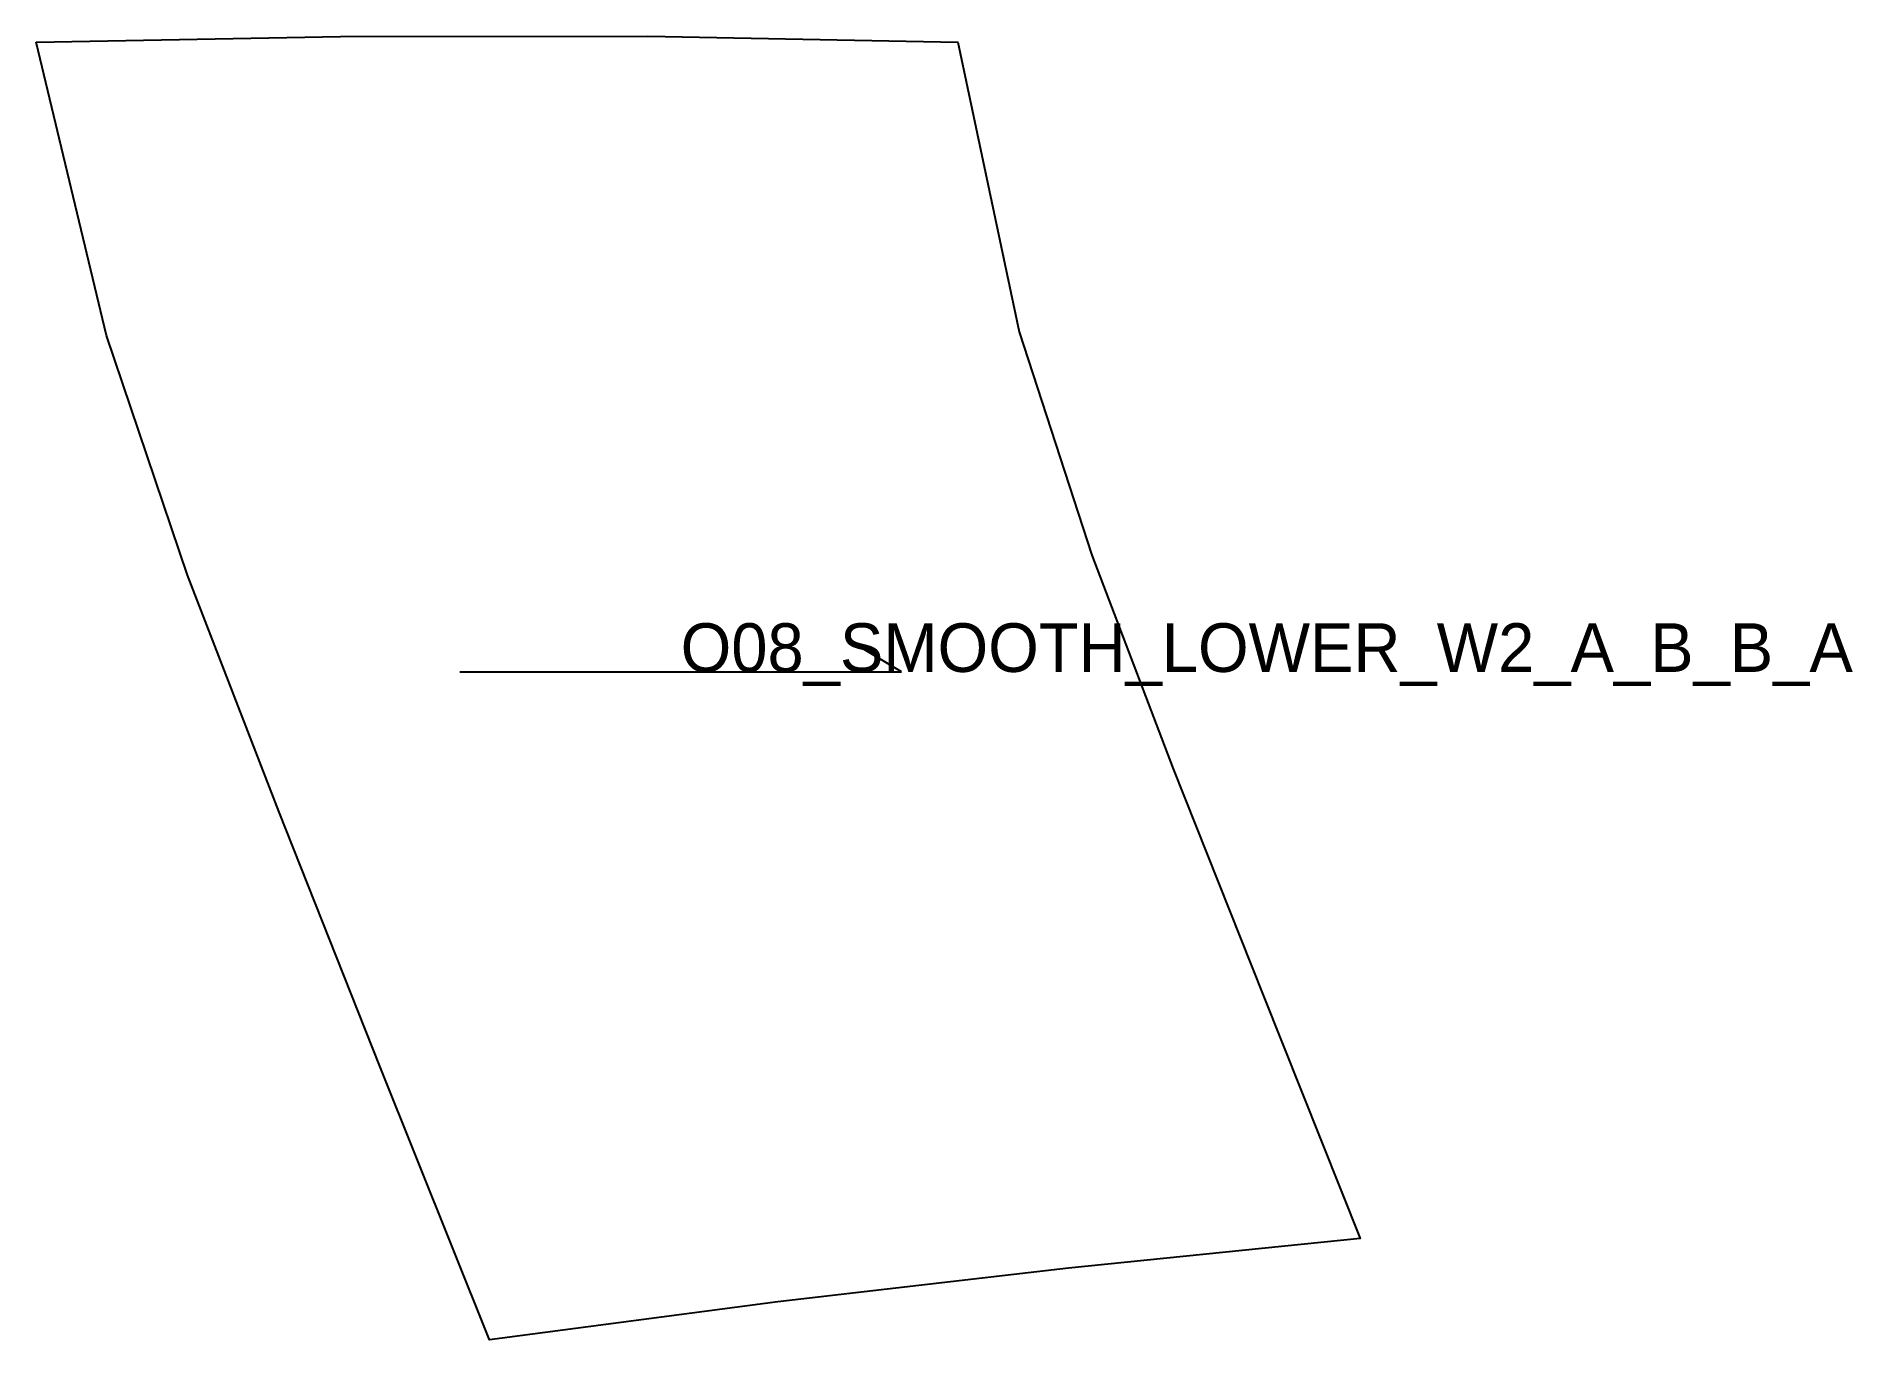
# Model space of a CAD drawing. Header units: millimetres. Extents: x 0 to 224, y -160 to 1.
import ezdxf

# ---------------------------------------------------------------- set-up
doc = ezdxf.new("R2010")
doc.units = ezdxf.units.MM
for name, color, linetype in [('CUT', 1, 'Continuous'), ('GRAIN', 3, 'Continuous'), ('LABEL', 7, 'Continuous'), ('SEW', 5, 'Continuous')]:
    doc.layers.add(name, color=color, linetype=linetype)

msp = doc.modelspace()

# ---------------------------------------------------------------- linework, layer by layer
at = {"layer": 'CUT'}
msp.add_lwpolyline([(0, 0), (37.5, 0.69), (75.38, 0.72), (113.58, 0), (121.14, -35.71), (130.08, -63.26), (140.14, -89.59), (151.2, -117.49), (163.19, -147.51), (127.21, -151.18), (91.41, -155.32), (55.84, -159.98), (42.35, -126.24), (29.92, -94.95), (18.65, -65.7), (8.64, -36.17), (0, 0)], close=True, dxfattribs=at)
at = {"layer": 'GRAIN'}
for p, q in [((106.62, -77.65), (101.62, -74.65)), ((52.22, -77.65), (106.62, -77.65))]:
    msp.add_line(p, q, dxfattribs=at)
at = {"layer": 'SEW'}
msp.add_lwpolyline([(0, 0), (37.5, 0.69), (75.38, 0.72), (113.58, 0), (121.14, -35.71), (130.08, -63.26), (140.14, -89.59), (151.2, -117.49), (163.19, -147.51), (127.21, -151.18), (91.41, -155.32), (55.84, -159.98), (42.35, -126.24), (29.92, -94.95), (18.65, -65.7), (8.64, -36.17)], close=True, dxfattribs=at)

# ---------------------------------------------------------------- texts
at = {"layer": 'LABEL'}
msp.add_text('O08_SMOOTH_LOWER_W2_A_B_B_A', height=6, dxfattribs=at).set_placement((79.42, -77.65))

doc.saveas('drawing.dxf')
